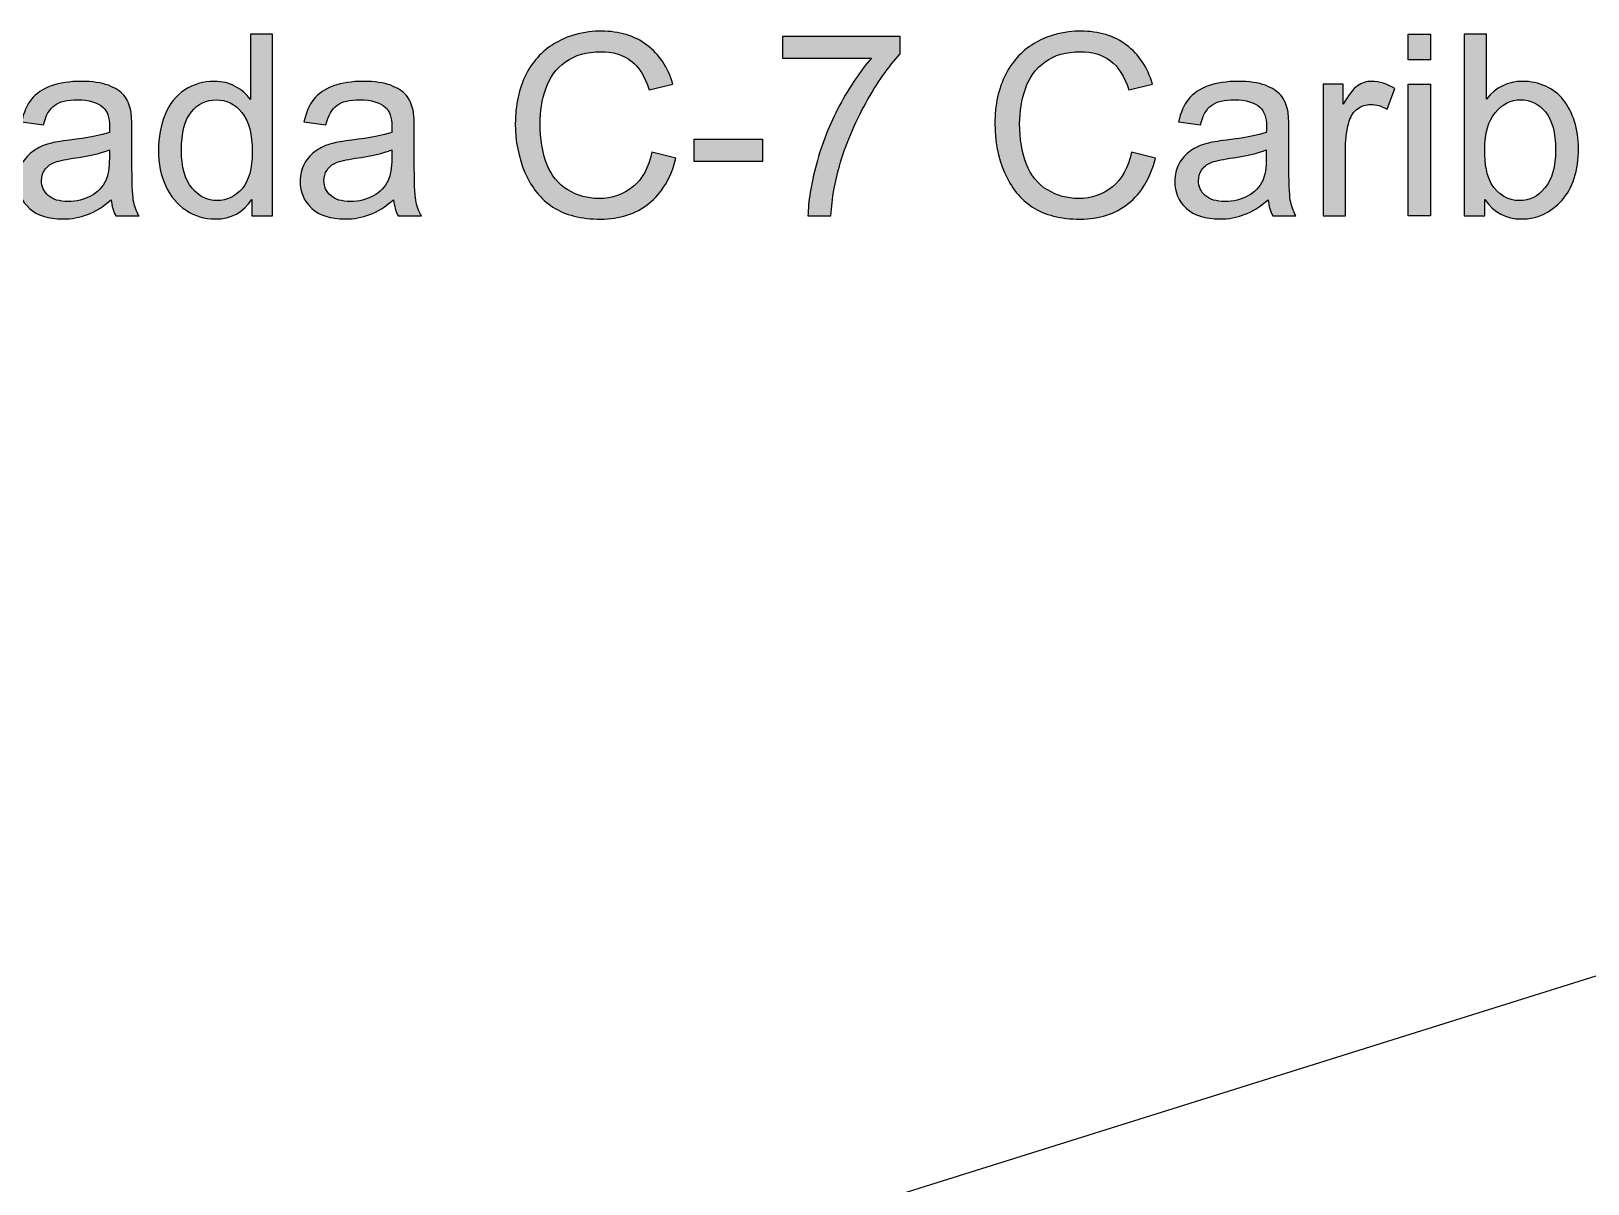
# Model space of a CAD drawing. Extents: x 65 to 355, y 40 to 244.
# Drawn here: x 113.95 to 152.89, y 215.05 to 243.88 of the extents above; entities that cross this region are included whole.
import ezdxf

# ---------------------------------------------------------------- set-up
doc = ezdxf.new("R2010")
doc.units = 0
doc.header["$MEASUREMENT"] = 0
for name, color, linetype in [('4-VIEW', 7, 'CONTINUOUS'), ('SOLIDS', 7, 'CONTINUOUS'), ('TITLE', 7, 'CONTINUOUS')]:
    doc.layers.add(name, color=color, linetype=linetype)

# ---------------------------------------------------------------- blocks, each defined once
blk = doc.blocks.new('BLOCK_28')
at = {"layer": 'TITLE'}
h = blk.add_hatch(color=7, dxfattribs=at)
h.dxf.hatch_style = 2
edge = h.paths.add_edge_path()
edge.add_spline(control_points=[(119.474, 239.259), (119.474, 239.259), (119.474, 239.674), (119.474, 239.674), (119.265, 239.348), (118.958, 239.184), (118.553, 239.184), (118.291, 239.184), (118.049, 239.257), (117.829, 239.401), (117.609, 239.546), (117.439, 239.748), (117.318, 240.008), (117.197, 240.267), (117.136, 240.565), (117.136, 240.902), (117.136, 241.231), (117.191, 241.529), (117.301, 241.797), (117.41, 242.064), (117.575, 242.269), (117.794, 242.412), (118.013, 242.555), (118.258, 242.626), (118.529, 242.626), (118.727, 242.626), (118.904, 242.584), (119.059, 242.5), (119.214, 242.417), (119.34, 242.308), (119.437, 242.173), (119.437, 242.173), (119.437, 243.804), (119.437, 243.804), (119.437, 243.804), (119.992, 243.804), (119.992, 243.804), (119.992, 243.804), (119.992, 239.259), (119.992, 239.259), (119.992, 239.259), (119.474, 239.259), (119.474, 239.259)], knot_values=[0, 0, 0, 0, 1, 1, 1, 2, 2, 2, 3, 3, 3, 4, 4, 4, 5, 5, 5, 6, 6, 6, 7, 7, 7, 8, 8, 8, 9, 9, 9, 10, 10, 10, 11, 11, 11, 12, 12, 12, 13, 13, 13, 14, 14, 14, 14], degree=3, periodic=1)
edge = h.paths.add_edge_path()
edge.add_spline(control_points=[(117.71, 240.902), (117.71, 240.48), (117.799, 240.165), (117.977, 239.956), (118.154, 239.748), (118.364, 239.643), (118.606, 239.643), (118.85, 239.643), (119.057, 239.743), (119.228, 239.942), (119.398, 240.142), (119.483, 240.446), (119.483, 240.856), (119.483, 241.306), (119.397, 241.637), (119.223, 241.848), (119.049, 242.059), (118.835, 242.164), (118.581, 242.164), (118.333, 242.164), (118.126, 242.063), (117.96, 241.86), (117.793, 241.658), (117.71, 241.338), (117.71, 240.902)], knot_values=[0, 0, 0, 0, 1, 1, 1, 2, 2, 2, 3, 3, 3, 4, 4, 4, 5, 5, 5, 6, 6, 6, 7, 7, 7, 8, 8, 8, 8], degree=3, periodic=1)
h = blk.add_hatch(color=7, dxfattribs=at)
h.dxf.hatch_style = 2
edge = h.paths.add_edge_path()
edge.add_spline(control_points=[(129.48, 240.852), (129.48, 240.852), (130.081, 240.701), (130.081, 240.701), (129.955, 240.207), (129.728, 239.83), (129.401, 239.57), (129.073, 239.311), (128.673, 239.181), (128.199, 239.181), (127.709, 239.181), (127.311, 239.281), (127.004, 239.48), (126.697, 239.68), (126.463, 239.969), (126.303, 240.347), (126.143, 240.725), (126.063, 241.132), (126.063, 241.566), (126.063, 242.039), (126.153, 242.452), (126.334, 242.804), (126.515, 243.157), (126.772, 243.424), (127.106, 243.607), (127.44, 243.79), (127.808, 243.882), (128.209, 243.882), (128.663, 243.882), (129.046, 243.766), (129.356, 243.534), (129.666, 243.303), (129.882, 242.977), (130.004, 242.558), (130.004, 242.558), (129.412, 242.418), (129.412, 242.418), (129.306, 242.749), (129.153, 242.99), (128.953, 243.141), (128.752, 243.292), (128.5, 243.367), (128.196, 243.367), (127.847, 243.367), (127.555, 243.283), (127.32, 243.116), (127.086, 242.948), (126.921, 242.724), (126.826, 242.442), (126.731, 242.159), (126.683, 241.868), (126.683, 241.569), (126.683, 241.182), (126.739, 240.845), (126.852, 240.556), (126.965, 240.268), (127.14, 240.053), (127.378, 239.91), (127.615, 239.767), (127.873, 239.696), (128.15, 239.696), (128.487, 239.696), (128.772, 239.793), (129.005, 239.987), (129.239, 240.182), (129.397, 240.47), (129.48, 240.852)], knot_values=[0, 0, 0, 0, 1, 1, 1, 2, 2, 2, 3, 3, 3, 4, 4, 4, 5, 5, 5, 6, 6, 6, 7, 7, 7, 8, 8, 8, 9, 9, 9, 10, 10, 10, 11, 11, 11, 12, 12, 12, 13, 13, 13, 14, 14, 14, 15, 15, 15, 16, 16, 16, 17, 17, 17, 18, 18, 18, 19, 19, 19, 20, 20, 20, 21, 21, 21, 22, 22, 22, 22], degree=3, periodic=1)
h = blk.add_hatch(color=7, dxfattribs=at)
h.dxf.hatch_style = 2
edge = h.paths.add_edge_path()
edge.add_spline(control_points=[(141.476, 240.852), (141.476, 240.852), (142.077, 240.701), (142.077, 240.701), (141.951, 240.207), (141.725, 239.83), (141.397, 239.57), (141.069, 239.311), (140.669, 239.181), (140.195, 239.181), (139.706, 239.181), (139.307, 239.281), (139, 239.48), (138.693, 239.68), (138.46, 239.969), (138.299, 240.347), (138.139, 240.725), (138.059, 241.132), (138.059, 241.566), (138.059, 242.039), (138.15, 242.452), (138.33, 242.804), (138.511, 243.157), (138.769, 243.424), (139.102, 243.607), (139.436, 243.79), (139.804, 243.882), (140.205, 243.882), (140.659, 243.882), (141.042, 243.766), (141.352, 243.534), (141.662, 243.303), (141.878, 242.977), (142, 242.558), (142, 242.558), (141.408, 242.418), (141.408, 242.418), (141.302, 242.749), (141.149, 242.99), (140.949, 243.141), (140.748, 243.292), (140.496, 243.367), (140.192, 243.367), (139.843, 243.367), (139.551, 243.283), (139.316, 243.116), (139.082, 242.948), (138.917, 242.724), (138.822, 242.442), (138.727, 242.159), (138.679, 241.868), (138.679, 241.569), (138.679, 241.182), (138.736, 240.845), (138.848, 240.556), (138.961, 240.268), (139.136, 240.053), (139.374, 239.91), (139.611, 239.767), (139.869, 239.696), (140.146, 239.696), (140.483, 239.696), (140.768, 239.793), (141.002, 239.987), (141.235, 240.182), (141.393, 240.47), (141.476, 240.852)], knot_values=[0, 0, 0, 0, 1, 1, 1, 2, 2, 2, 3, 3, 3, 4, 4, 4, 5, 5, 5, 6, 6, 6, 7, 7, 7, 8, 8, 8, 9, 9, 9, 10, 10, 10, 11, 11, 11, 12, 12, 12, 13, 13, 13, 14, 14, 14, 15, 15, 15, 16, 16, 16, 17, 17, 17, 18, 18, 18, 19, 19, 19, 20, 20, 20, 21, 21, 21, 22, 22, 22, 22], degree=3, periodic=1)
h = blk.add_hatch(color=7, dxfattribs=at)
h.dxf.hatch_style = 2
h.paths.add_polyline_path([(148.396, 243.162), (148.396, 243.804), (148.955, 243.804), (148.955, 243.162)])
h.paths.add_polyline_path([(148.396, 239.259), (148.396, 242.552), (148.955, 242.552), (148.955, 239.259)])
h = blk.add_hatch(color=7, dxfattribs=at)
h.dxf.hatch_style = 2
edge = h.paths.add_edge_path()
edge.add_spline(control_points=[(150.319, 239.259), (150.319, 239.259), (149.801, 239.259), (149.801, 239.259), (149.801, 239.259), (149.801, 243.804), (149.801, 243.804), (149.801, 243.804), (150.359, 243.804), (150.359, 243.804), (150.359, 243.804), (150.359, 242.183), (150.359, 242.183), (150.595, 242.478), (150.896, 242.626), (151.261, 242.626), (151.464, 242.626), (151.656, 242.585), (151.837, 242.504), (152.017, 242.422), (152.166, 242.307), (152.283, 242.159), (152.4, 242.012), (152.491, 241.833), (152.557, 241.625), (152.624, 241.416), (152.657, 241.193), (152.657, 240.955), (152.657, 240.39), (152.517, 239.954), (152.238, 239.646), (151.959, 239.338), (151.624, 239.184), (151.233, 239.184), (150.845, 239.184), (150.54, 239.347), (150.319, 239.671), (150.319, 239.671), (150.319, 239.259), (150.319, 239.259)], knot_values=[0, 0, 0, 0, 1, 1, 1, 2, 2, 2, 3, 3, 3, 4, 4, 4, 5, 5, 5, 6, 6, 6, 7, 7, 7, 8, 8, 8, 9, 9, 9, 10, 10, 10, 11, 11, 11, 12, 12, 12, 13, 13, 13, 13], degree=3, periodic=1)
edge = h.paths.add_edge_path()
edge.add_spline(control_points=[(150.313, 240.93), (150.313, 240.535), (150.366, 240.25), (150.474, 240.074), (150.65, 239.787), (150.887, 239.643), (151.187, 239.643), (151.431, 239.643), (151.642, 239.749), (151.82, 239.961), (151.997, 240.173), (152.086, 240.489), (152.086, 240.908), (152.086, 241.338), (152.001, 241.656), (151.83, 241.86), (151.66, 242.065), (151.454, 242.167), (151.212, 242.167), (150.968, 242.167), (150.757, 242.061), (150.579, 241.849), (150.402, 241.637), (150.313, 241.331), (150.313, 240.93)], knot_values=[0, 0, 0, 0, 1, 1, 1, 2, 2, 2, 3, 3, 3, 4, 4, 4, 5, 5, 5, 6, 6, 6, 7, 7, 7, 8, 8, 8, 8], degree=3, periodic=1)
h = blk.add_hatch(color=7, dxfattribs=at)
h.dxf.hatch_style = 2
edge = h.paths.add_edge_path()
edge.add_spline(control_points=[(132.748, 243.209), (132.748, 243.209), (132.748, 243.745), (132.748, 243.745), (132.748, 243.745), (135.69, 243.745), (135.69, 243.745), (135.69, 243.745), (135.69, 243.311), (135.69, 243.311), (135.401, 243.003), (135.114, 242.594), (134.83, 242.083), (134.546, 241.573), (134.326, 241.048), (134.171, 240.508), (134.059, 240.128), (133.988, 239.711), (133.957, 239.259), (133.957, 239.259), (133.383, 239.259), (133.383, 239.259), (133.39, 239.616), (133.46, 240.048), (133.594, 240.555), (133.729, 241.061), (133.921, 241.55), (134.173, 242.02), (134.424, 242.49), (134.691, 242.886), (134.974, 243.209), (134.974, 243.209), (132.748, 243.209), (132.748, 243.209)], knot_values=[0, 0, 0, 0, 1, 1, 1, 2, 2, 2, 3, 3, 3, 4, 4, 4, 5, 5, 5, 6, 6, 6, 7, 7, 7, 8, 8, 8, 9, 9, 9, 10, 10, 10, 11, 11, 11, 11], degree=3, periodic=1)
h = blk.add_hatch(color=7, dxfattribs=at)
h.dxf.hatch_style = 2
edge = h.paths.add_edge_path()
edge.add_spline(control_points=[(115.955, 239.665), (115.748, 239.489), (115.549, 239.365), (115.358, 239.293), (115.167, 239.221), (114.962, 239.184), (114.743, 239.184), (114.381, 239.184), (114.103, 239.273), (113.909, 239.449), (113.714, 239.626), (113.617, 239.852), (113.617, 240.127), (113.617, 240.288), (113.654, 240.435), (113.727, 240.569), (113.801, 240.702), (113.897, 240.809), (114.016, 240.89), (114.134, 240.97), (114.268, 241.031), (114.417, 241.073), (114.527, 241.102), (114.692, 241.129), (114.913, 241.156), (115.364, 241.21), (115.696, 241.274), (115.909, 241.349), (115.911, 241.425), (115.912, 241.474), (115.912, 241.494), (115.912, 241.722), (115.859, 241.882), (115.753, 241.975), (115.611, 242.101), (115.399, 242.164), (115.118, 242.164), (114.855, 242.164), (114.662, 242.118), (114.537, 242.026), (114.411, 241.934), (114.319, 241.771), (114.259, 241.538), (114.259, 241.538), (113.713, 241.612), (113.713, 241.612), (113.763, 241.846), (113.845, 242.034), (113.958, 242.178), (114.072, 242.322), (114.236, 242.432), (114.451, 242.51), (114.666, 242.587), (114.915, 242.626), (115.198, 242.626), (115.48, 242.626), (115.708, 242.593), (115.884, 242.527), (116.059, 242.461), (116.189, 242.377), (116.271, 242.277), (116.354, 242.177), (116.412, 242.05), (116.445, 241.897), (116.464, 241.802), (116.473, 241.631), (116.473, 241.383), (116.473, 241.383), (116.473, 240.639), (116.473, 240.639), (116.473, 240.12), (116.485, 239.792), (116.508, 239.654), (116.532, 239.517), (116.579, 239.385), (116.65, 239.259), (116.65, 239.259), (116.067, 239.259), (116.067, 239.259), (116.009, 239.375), (115.972, 239.51), (115.955, 239.665)], knot_values=[0, 0, 0, 0, 1, 1, 1, 2, 2, 2, 3, 3, 3, 4, 4, 4, 5, 5, 5, 6, 6, 6, 7, 7, 7, 8, 8, 8, 9, 9, 9, 10, 10, 10, 11, 11, 11, 12, 12, 12, 13, 13, 13, 14, 14, 14, 15, 15, 15, 16, 16, 16, 17, 17, 17, 18, 18, 18, 19, 19, 19, 20, 20, 20, 21, 21, 21, 22, 22, 22, 23, 23, 23, 24, 24, 24, 25, 25, 25, 26, 26, 26, 27, 27, 27, 27], degree=3, periodic=1)
edge = h.paths.add_edge_path()
edge.add_spline(control_points=[(115.909, 240.911), (115.706, 240.829), (115.402, 240.758), (114.997, 240.701), (114.767, 240.667), (114.605, 240.63), (114.51, 240.589), (114.415, 240.548), (114.342, 240.487), (114.29, 240.408), (114.238, 240.328), (114.212, 240.24), (114.212, 240.142), (114.212, 239.994), (114.269, 239.87), (114.381, 239.77), (114.494, 239.671), (114.659, 239.622), (114.876, 239.622), (115.091, 239.622), (115.282, 239.669), (115.45, 239.763), (115.617, 239.857), (115.74, 239.985), (115.819, 240.149), (115.879, 240.275), (115.909, 240.461), (115.909, 240.707), (115.909, 240.707), (115.909, 240.911), (115.909, 240.911)], knot_values=[0, 0, 0, 0, 1, 1, 1, 2, 2, 2, 3, 3, 3, 4, 4, 4, 5, 5, 5, 6, 6, 6, 7, 7, 7, 8, 8, 8, 9, 9, 9, 10, 10, 10, 10], degree=3, periodic=1)
h = blk.add_hatch(color=7, dxfattribs=at)
h.dxf.hatch_style = 2
edge = h.paths.add_edge_path()
edge.add_spline(control_points=[(123.018, 239.665), (122.811, 239.489), (122.612, 239.365), (122.421, 239.293), (122.23, 239.221), (122.025, 239.184), (121.806, 239.184), (121.444, 239.184), (121.166, 239.273), (120.972, 239.449), (120.777, 239.626), (120.68, 239.852), (120.68, 240.127), (120.68, 240.288), (120.717, 240.435), (120.79, 240.569), (120.864, 240.702), (120.96, 240.809), (121.079, 240.89), (121.198, 240.97), (121.331, 241.031), (121.48, 241.073), (121.59, 241.102), (121.755, 241.129), (121.976, 241.156), (122.427, 241.21), (122.759, 241.274), (122.972, 241.349), (122.974, 241.425), (122.975, 241.474), (122.975, 241.494), (122.975, 241.722), (122.922, 241.882), (122.817, 241.975), (122.674, 242.101), (122.462, 242.164), (122.181, 242.164), (121.918, 242.164), (121.725, 242.118), (121.6, 242.026), (121.475, 241.934), (121.382, 241.771), (121.322, 241.538), (121.322, 241.538), (120.776, 241.612), (120.776, 241.612), (120.826, 241.846), (120.908, 242.034), (121.021, 242.178), (121.135, 242.322), (121.299, 242.432), (121.514, 242.51), (121.729, 242.587), (121.978, 242.626), (122.262, 242.626), (122.543, 242.626), (122.771, 242.593), (122.947, 242.527), (123.123, 242.461), (123.252, 242.377), (123.334, 242.277), (123.417, 242.177), (123.475, 242.05), (123.508, 241.897), (123.527, 241.802), (123.536, 241.631), (123.536, 241.383), (123.536, 241.383), (123.536, 240.639), (123.536, 240.639), (123.536, 240.12), (123.548, 239.792), (123.572, 239.654), (123.595, 239.517), (123.642, 239.385), (123.713, 239.259), (123.713, 239.259), (123.13, 239.259), (123.13, 239.259), (123.072, 239.375), (123.035, 239.51), (123.018, 239.665)], knot_values=[0, 0, 0, 0, 1, 1, 1, 2, 2, 2, 3, 3, 3, 4, 4, 4, 5, 5, 5, 6, 6, 6, 7, 7, 7, 8, 8, 8, 9, 9, 9, 10, 10, 10, 11, 11, 11, 12, 12, 12, 13, 13, 13, 14, 14, 14, 15, 15, 15, 16, 16, 16, 17, 17, 17, 18, 18, 18, 19, 19, 19, 20, 20, 20, 21, 21, 21, 22, 22, 22, 23, 23, 23, 24, 24, 24, 25, 25, 25, 26, 26, 26, 27, 27, 27, 27], degree=3, periodic=1)
edge = h.paths.add_edge_path()
edge.add_spline(control_points=[(122.972, 240.911), (122.769, 240.829), (122.465, 240.758), (122.06, 240.701), (121.831, 240.667), (121.668, 240.63), (121.573, 240.589), (121.478, 240.548), (121.405, 240.487), (121.353, 240.408), (121.301, 240.328), (121.276, 240.24), (121.276, 240.142), (121.276, 239.994), (121.332, 239.87), (121.445, 239.77), (121.557, 239.671), (121.722, 239.622), (121.939, 239.622), (122.154, 239.622), (122.345, 239.669), (122.513, 239.763), (122.68, 239.857), (122.803, 239.985), (122.882, 240.149), (122.942, 240.275), (122.972, 240.461), (122.972, 240.707), (122.972, 240.707), (122.972, 240.911), (122.972, 240.911)], knot_values=[0, 0, 0, 0, 1, 1, 1, 2, 2, 2, 3, 3, 3, 4, 4, 4, 5, 5, 5, 6, 6, 6, 7, 7, 7, 8, 8, 8, 9, 9, 9, 10, 10, 10, 10], degree=3, periodic=1)
h = blk.add_hatch(color=7, dxfattribs=at)
h.dxf.hatch_style = 2
edge = h.paths.add_edge_path()
edge.add_spline(control_points=[(144.896, 239.665), (144.689, 239.489), (144.49, 239.365), (144.299, 239.293), (144.108, 239.221), (143.903, 239.184), (143.684, 239.184), (143.322, 239.184), (143.044, 239.273), (142.85, 239.449), (142.655, 239.626), (142.558, 239.852), (142.558, 240.127), (142.558, 240.288), (142.595, 240.435), (142.668, 240.569), (142.742, 240.702), (142.838, 240.809), (142.956, 240.89), (143.075, 240.97), (143.209, 241.031), (143.358, 241.073), (143.468, 241.102), (143.633, 241.129), (143.854, 241.156), (144.305, 241.21), (144.636, 241.274), (144.849, 241.349), (144.851, 241.425), (144.852, 241.474), (144.852, 241.494), (144.852, 241.722), (144.8, 241.882), (144.694, 241.975), (144.552, 242.101), (144.34, 242.164), (144.059, 242.164), (143.796, 242.164), (143.602, 242.118), (143.477, 242.026), (143.352, 241.934), (143.26, 241.771), (143.2, 241.538), (143.2, 241.538), (142.654, 241.612), (142.654, 241.612), (142.704, 241.846), (142.785, 242.034), (142.899, 242.178), (143.013, 242.322), (143.177, 242.432), (143.392, 242.51), (143.607, 242.587), (143.856, 242.626), (144.139, 242.626), (144.42, 242.626), (144.649, 242.593), (144.825, 242.527), (145, 242.461), (145.129, 242.377), (145.212, 242.277), (145.295, 242.177), (145.353, 242.05), (145.386, 241.897), (145.404, 241.802), (145.414, 241.631), (145.414, 241.383), (145.414, 241.383), (145.414, 240.639), (145.414, 240.639), (145.414, 240.12), (145.426, 239.792), (145.449, 239.654), (145.473, 239.517), (145.52, 239.385), (145.59, 239.259), (145.59, 239.259), (145.008, 239.259), (145.008, 239.259), (144.95, 239.375), (144.912, 239.51), (144.896, 239.665)], knot_values=[0, 0, 0, 0, 1, 1, 1, 2, 2, 2, 3, 3, 3, 4, 4, 4, 5, 5, 5, 6, 6, 6, 7, 7, 7, 8, 8, 8, 9, 9, 9, 10, 10, 10, 11, 11, 11, 12, 12, 12, 13, 13, 13, 14, 14, 14, 15, 15, 15, 16, 16, 16, 17, 17, 17, 18, 18, 18, 19, 19, 19, 20, 20, 20, 21, 21, 21, 22, 22, 22, 23, 23, 23, 24, 24, 24, 25, 25, 25, 26, 26, 26, 27, 27, 27, 27], degree=3, periodic=1)
edge = h.paths.add_edge_path()
edge.add_spline(control_points=[(144.849, 240.911), (144.647, 240.829), (144.343, 240.758), (143.938, 240.701), (143.708, 240.667), (143.546, 240.63), (143.451, 240.589), (143.356, 240.548), (143.283, 240.487), (143.231, 240.408), (143.179, 240.328), (143.153, 240.24), (143.153, 240.142), (143.153, 239.994), (143.21, 239.87), (143.322, 239.77), (143.435, 239.671), (143.6, 239.622), (143.817, 239.622), (144.032, 239.622), (144.223, 239.669), (144.39, 239.763), (144.558, 239.857), (144.681, 239.985), (144.759, 240.149), (144.819, 240.275), (144.849, 240.461), (144.849, 240.707), (144.849, 240.707), (144.849, 240.911), (144.849, 240.911)], knot_values=[0, 0, 0, 0, 1, 1, 1, 2, 2, 2, 3, 3, 3, 4, 4, 4, 5, 5, 5, 6, 6, 6, 7, 7, 7, 8, 8, 8, 9, 9, 9, 10, 10, 10, 10], degree=3, periodic=1)
h = blk.add_hatch(color=7, dxfattribs=at)
h.dxf.hatch_style = 2
edge = h.paths.add_edge_path()
edge.add_spline(control_points=[(146.273, 239.259), (146.273, 239.259), (146.273, 242.552), (146.273, 242.552), (146.273, 242.552), (146.775, 242.552), (146.775, 242.552), (146.775, 242.552), (146.775, 242.052), (146.775, 242.052), (146.903, 242.286), (147.021, 242.44), (147.13, 242.514), (147.238, 242.589), (147.358, 242.626), (147.488, 242.626), (147.676, 242.626), (147.867, 242.566), (148.062, 242.446), (148.062, 242.446), (147.869, 241.928), (147.869, 241.928), (147.733, 242.009), (147.597, 242.049), (147.46, 242.049), (147.338, 242.049), (147.229, 242.013), (147.131, 241.939), (147.034, 241.866), (146.965, 241.764), (146.924, 241.634), (146.862, 241.435), (146.831, 241.218), (146.831, 240.983), (146.831, 240.983), (146.831, 239.259), (146.831, 239.259), (146.831, 239.259), (146.273, 239.259), (146.273, 239.259)], knot_values=[0, 0, 0, 0, 1, 1, 1, 2, 2, 2, 3, 3, 3, 4, 4, 4, 5, 5, 5, 6, 6, 6, 7, 7, 7, 8, 8, 8, 9, 9, 9, 10, 10, 10, 11, 11, 11, 12, 12, 12, 13, 13, 13, 13], degree=3, periodic=1)
h = blk.add_hatch(color=7, dxfattribs=at)
h.dxf.hatch_style = 2
h.paths.add_polyline_path([(130.534, 240.623), (130.534, 241.184), (132.249, 241.184), (132.249, 240.623)])
for points in [[(148.396, 243.162), (148.396, 243.804), (148.955, 243.804), (148.955, 243.162), (148.396, 243.162)], [(148.396, 239.259), (148.396, 242.552), (148.955, 242.552), (148.955, 239.259), (148.396, 239.259)], [(130.534, 240.623), (130.534, 241.184), (132.249, 241.184), (132.249, 240.623), (130.534, 240.623)]]:
    blk.add_lwpolyline(points, dxfattribs=at)
for points, knots in [([(119.474, 239.259), (119.474, 239.259), (119.474, 239.674), (119.474, 239.674), (119.265, 239.348), (118.958, 239.184), (118.553, 239.184), (118.291, 239.184), (118.049, 239.257), (117.829, 239.401), (117.609, 239.546), (117.439, 239.748), (117.318, 240.008), (117.197, 240.267), (117.136, 240.565), (117.136, 240.902), (117.136, 241.231), (117.191, 241.529), (117.301, 241.797), (117.41, 242.064), (117.575, 242.269), (117.794, 242.412), (118.013, 242.555), (118.258, 242.626), (118.529, 242.626), (118.727, 242.626), (118.904, 242.584), (119.059, 242.5), (119.214, 242.417), (119.34, 242.308), (119.437, 242.173), (119.437, 242.173), (119.437, 243.804), (119.437, 243.804), (119.437, 243.804), (119.992, 243.804), (119.992, 243.804), (119.992, 243.804), (119.992, 239.259), (119.992, 239.259), (119.992, 239.259), (119.474, 239.259), (119.474, 239.259)], [0, 0, 0, 0, 1, 1, 1, 2, 2, 2, 3, 3, 3, 4, 4, 4, 5, 5, 5, 6, 6, 6, 7, 7, 7, 8, 8, 8, 9, 9, 9, 10, 10, 10, 11, 11, 11, 12, 12, 12, 13, 13, 13, 14, 14, 14, 14]), ([(129.48, 240.852), (129.48, 240.852), (130.081, 240.701), (130.081, 240.701), (129.955, 240.207), (129.728, 239.83), (129.401, 239.57), (129.073, 239.311), (128.673, 239.181), (128.199, 239.181), (127.709, 239.181), (127.311, 239.281), (127.004, 239.48), (126.697, 239.68), (126.463, 239.969), (126.303, 240.347), (126.143, 240.725), (126.063, 241.132), (126.063, 241.566), (126.063, 242.039), (126.153, 242.452), (126.334, 242.804), (126.515, 243.157), (126.772, 243.424), (127.106, 243.607), (127.44, 243.79), (127.808, 243.882), (128.209, 243.882), (128.663, 243.882), (129.046, 243.766), (129.356, 243.534), (129.666, 243.303), (129.882, 242.977), (130.004, 242.558), (130.004, 242.558), (129.412, 242.418), (129.412, 242.418), (129.306, 242.749), (129.153, 242.99), (128.953, 243.141), (128.752, 243.292), (128.5, 243.367), (128.196, 243.367), (127.847, 243.367), (127.555, 243.283), (127.32, 243.116), (127.086, 242.948), (126.921, 242.724), (126.826, 242.442), (126.731, 242.159), (126.683, 241.868), (126.683, 241.569), (126.683, 241.182), (126.739, 240.845), (126.852, 240.556), (126.965, 240.268), (127.14, 240.053), (127.378, 239.91), (127.615, 239.767), (127.873, 239.696), (128.15, 239.696), (128.487, 239.696), (128.772, 239.793), (129.005, 239.987), (129.239, 240.182), (129.397, 240.47), (129.48, 240.852)], [0, 0, 0, 0, 1, 1, 1, 2, 2, 2, 3, 3, 3, 4, 4, 4, 5, 5, 5, 6, 6, 6, 7, 7, 7, 8, 8, 8, 9, 9, 9, 10, 10, 10, 11, 11, 11, 12, 12, 12, 13, 13, 13, 14, 14, 14, 15, 15, 15, 16, 16, 16, 17, 17, 17, 18, 18, 18, 19, 19, 19, 20, 20, 20, 21, 21, 21, 22, 22, 22, 22]), ([(141.476, 240.852), (141.476, 240.852), (142.077, 240.701), (142.077, 240.701), (141.951, 240.207), (141.725, 239.83), (141.397, 239.57), (141.069, 239.311), (140.669, 239.181), (140.195, 239.181), (139.706, 239.181), (139.307, 239.281), (139, 239.48), (138.693, 239.68), (138.46, 239.969), (138.299, 240.347), (138.139, 240.725), (138.059, 241.132), (138.059, 241.566), (138.059, 242.039), (138.15, 242.452), (138.33, 242.804), (138.511, 243.157), (138.769, 243.424), (139.102, 243.607), (139.436, 243.79), (139.804, 243.882), (140.205, 243.882), (140.659, 243.882), (141.042, 243.766), (141.352, 243.534), (141.662, 243.303), (141.878, 242.977), (142, 242.558), (142, 242.558), (141.408, 242.418), (141.408, 242.418), (141.302, 242.749), (141.149, 242.99), (140.949, 243.141), (140.748, 243.292), (140.496, 243.367), (140.192, 243.367), (139.843, 243.367), (139.551, 243.283), (139.316, 243.116), (139.082, 242.948), (138.917, 242.724), (138.822, 242.442), (138.727, 242.159), (138.679, 241.868), (138.679, 241.569), (138.679, 241.182), (138.736, 240.845), (138.848, 240.556), (138.961, 240.268), (139.136, 240.053), (139.374, 239.91), (139.611, 239.767), (139.869, 239.696), (140.146, 239.696), (140.483, 239.696), (140.768, 239.793), (141.002, 239.987), (141.235, 240.182), (141.393, 240.47), (141.476, 240.852)], [0, 0, 0, 0, 1, 1, 1, 2, 2, 2, 3, 3, 3, 4, 4, 4, 5, 5, 5, 6, 6, 6, 7, 7, 7, 8, 8, 8, 9, 9, 9, 10, 10, 10, 11, 11, 11, 12, 12, 12, 13, 13, 13, 14, 14, 14, 15, 15, 15, 16, 16, 16, 17, 17, 17, 18, 18, 18, 19, 19, 19, 20, 20, 20, 21, 21, 21, 22, 22, 22, 22]), ([(150.319, 239.259), (150.319, 239.259), (149.801, 239.259), (149.801, 239.259), (149.801, 239.259), (149.801, 243.804), (149.801, 243.804), (149.801, 243.804), (150.359, 243.804), (150.359, 243.804), (150.359, 243.804), (150.359, 242.183), (150.359, 242.183), (150.595, 242.478), (150.896, 242.626), (151.261, 242.626), (151.464, 242.626), (151.656, 242.585), (151.837, 242.504), (152.017, 242.422), (152.166, 242.307), (152.283, 242.159), (152.4, 242.012), (152.491, 241.833), (152.557, 241.625), (152.624, 241.416), (152.657, 241.193), (152.657, 240.955), (152.657, 240.39), (152.517, 239.954), (152.238, 239.646), (151.959, 239.338), (151.624, 239.184), (151.233, 239.184), (150.845, 239.184), (150.54, 239.347), (150.319, 239.671), (150.319, 239.671), (150.319, 239.259), (150.319, 239.259)], [0, 0, 0, 0, 1, 1, 1, 2, 2, 2, 3, 3, 3, 4, 4, 4, 5, 5, 5, 6, 6, 6, 7, 7, 7, 8, 8, 8, 9, 9, 9, 10, 10, 10, 11, 11, 11, 12, 12, 12, 13, 13, 13, 13]), ([(132.748, 243.209), (132.748, 243.209), (132.748, 243.745), (132.748, 243.745), (132.748, 243.745), (135.69, 243.745), (135.69, 243.745), (135.69, 243.745), (135.69, 243.311), (135.69, 243.311), (135.401, 243.003), (135.114, 242.594), (134.83, 242.083), (134.546, 241.573), (134.326, 241.048), (134.171, 240.508), (134.059, 240.128), (133.988, 239.711), (133.957, 239.259), (133.957, 239.259), (133.383, 239.259), (133.383, 239.259), (133.39, 239.616), (133.46, 240.048), (133.594, 240.555), (133.729, 241.061), (133.921, 241.55), (134.173, 242.02), (134.424, 242.49), (134.691, 242.886), (134.974, 243.209), (134.974, 243.209), (132.748, 243.209), (132.748, 243.209)], [0, 0, 0, 0, 1, 1, 1, 2, 2, 2, 3, 3, 3, 4, 4, 4, 5, 5, 5, 6, 6, 6, 7, 7, 7, 8, 8, 8, 9, 9, 9, 10, 10, 10, 11, 11, 11, 11]), ([(115.955, 239.665), (115.748, 239.489), (115.549, 239.365), (115.358, 239.293), (115.167, 239.221), (114.962, 239.184), (114.743, 239.184), (114.381, 239.184), (114.103, 239.273), (113.909, 239.449), (113.714, 239.626), (113.617, 239.852), (113.617, 240.127), (113.617, 240.288), (113.654, 240.435), (113.727, 240.569), (113.801, 240.702), (113.897, 240.809), (114.016, 240.89), (114.134, 240.97), (114.268, 241.031), (114.417, 241.073), (114.527, 241.102), (114.692, 241.129), (114.913, 241.156), (115.364, 241.21), (115.696, 241.274), (115.909, 241.349), (115.911, 241.425), (115.912, 241.474), (115.912, 241.494), (115.912, 241.722), (115.859, 241.882), (115.753, 241.975), (115.611, 242.101), (115.399, 242.164), (115.118, 242.164), (114.855, 242.164), (114.662, 242.118), (114.537, 242.026), (114.411, 241.934), (114.319, 241.771), (114.259, 241.538), (114.259, 241.538), (113.713, 241.612), (113.713, 241.612), (113.763, 241.846), (113.845, 242.034), (113.958, 242.178), (114.072, 242.322), (114.236, 242.432), (114.451, 242.51), (114.666, 242.587), (114.915, 242.626), (115.198, 242.626), (115.48, 242.626), (115.708, 242.593), (115.884, 242.527), (116.059, 242.461), (116.189, 242.377), (116.271, 242.277), (116.354, 242.177), (116.412, 242.05), (116.445, 241.897), (116.464, 241.802), (116.473, 241.631), (116.473, 241.383), (116.473, 241.383), (116.473, 240.639), (116.473, 240.639), (116.473, 240.12), (116.485, 239.792), (116.508, 239.654), (116.532, 239.517), (116.579, 239.385), (116.65, 239.259), (116.65, 239.259), (116.067, 239.259), (116.067, 239.259), (116.009, 239.375), (115.972, 239.51), (115.955, 239.665)], [0, 0, 0, 0, 1, 1, 1, 2, 2, 2, 3, 3, 3, 4, 4, 4, 5, 5, 5, 6, 6, 6, 7, 7, 7, 8, 8, 8, 9, 9, 9, 10, 10, 10, 11, 11, 11, 12, 12, 12, 13, 13, 13, 14, 14, 14, 15, 15, 15, 16, 16, 16, 17, 17, 17, 18, 18, 18, 19, 19, 19, 20, 20, 20, 21, 21, 21, 22, 22, 22, 23, 23, 23, 24, 24, 24, 25, 25, 25, 26, 26, 26, 27, 27, 27, 27]), ([(123.018, 239.665), (122.811, 239.489), (122.612, 239.365), (122.421, 239.293), (122.23, 239.221), (122.025, 239.184), (121.806, 239.184), (121.444, 239.184), (121.166, 239.273), (120.972, 239.449), (120.777, 239.626), (120.68, 239.852), (120.68, 240.127), (120.68, 240.288), (120.717, 240.435), (120.79, 240.569), (120.864, 240.702), (120.96, 240.809), (121.079, 240.89), (121.198, 240.97), (121.331, 241.031), (121.48, 241.073), (121.59, 241.102), (121.755, 241.129), (121.976, 241.156), (122.427, 241.21), (122.759, 241.274), (122.972, 241.349), (122.974, 241.425), (122.975, 241.474), (122.975, 241.494), (122.975, 241.722), (122.922, 241.882), (122.817, 241.975), (122.674, 242.101), (122.462, 242.164), (122.181, 242.164), (121.918, 242.164), (121.725, 242.118), (121.6, 242.026), (121.475, 241.934), (121.382, 241.771), (121.322, 241.538), (121.322, 241.538), (120.776, 241.612), (120.776, 241.612), (120.826, 241.846), (120.908, 242.034), (121.021, 242.178), (121.135, 242.322), (121.299, 242.432), (121.514, 242.51), (121.729, 242.587), (121.978, 242.626), (122.262, 242.626), (122.543, 242.626), (122.771, 242.593), (122.947, 242.527), (123.123, 242.461), (123.252, 242.377), (123.334, 242.277), (123.417, 242.177), (123.475, 242.05), (123.508, 241.897), (123.527, 241.802), (123.536, 241.631), (123.536, 241.383), (123.536, 241.383), (123.536, 240.639), (123.536, 240.639), (123.536, 240.12), (123.548, 239.792), (123.572, 239.654), (123.595, 239.517), (123.642, 239.385), (123.713, 239.259), (123.713, 239.259), (123.13, 239.259), (123.13, 239.259), (123.072, 239.375), (123.035, 239.51), (123.018, 239.665)], [0, 0, 0, 0, 1, 1, 1, 2, 2, 2, 3, 3, 3, 4, 4, 4, 5, 5, 5, 6, 6, 6, 7, 7, 7, 8, 8, 8, 9, 9, 9, 10, 10, 10, 11, 11, 11, 12, 12, 12, 13, 13, 13, 14, 14, 14, 15, 15, 15, 16, 16, 16, 17, 17, 17, 18, 18, 18, 19, 19, 19, 20, 20, 20, 21, 21, 21, 22, 22, 22, 23, 23, 23, 24, 24, 24, 25, 25, 25, 26, 26, 26, 27, 27, 27, 27]), ([(144.896, 239.665), (144.689, 239.489), (144.49, 239.365), (144.299, 239.293), (144.108, 239.221), (143.903, 239.184), (143.684, 239.184), (143.322, 239.184), (143.044, 239.273), (142.85, 239.449), (142.655, 239.626), (142.558, 239.852), (142.558, 240.127), (142.558, 240.288), (142.595, 240.435), (142.668, 240.569), (142.742, 240.702), (142.838, 240.809), (142.956, 240.89), (143.075, 240.97), (143.209, 241.031), (143.358, 241.073), (143.468, 241.102), (143.633, 241.129), (143.854, 241.156), (144.305, 241.21), (144.636, 241.274), (144.849, 241.349), (144.851, 241.425), (144.852, 241.474), (144.852, 241.494), (144.852, 241.722), (144.8, 241.882), (144.694, 241.975), (144.552, 242.101), (144.34, 242.164), (144.059, 242.164), (143.796, 242.164), (143.602, 242.118), (143.477, 242.026), (143.352, 241.934), (143.26, 241.771), (143.2, 241.538), (143.2, 241.538), (142.654, 241.612), (142.654, 241.612), (142.704, 241.846), (142.785, 242.034), (142.899, 242.178), (143.013, 242.322), (143.177, 242.432), (143.392, 242.51), (143.607, 242.587), (143.856, 242.626), (144.139, 242.626), (144.42, 242.626), (144.649, 242.593), (144.825, 242.527), (145, 242.461), (145.129, 242.377), (145.212, 242.277), (145.295, 242.177), (145.353, 242.05), (145.386, 241.897), (145.404, 241.802), (145.414, 241.631), (145.414, 241.383), (145.414, 241.383), (145.414, 240.639), (145.414, 240.639), (145.414, 240.12), (145.426, 239.792), (145.449, 239.654), (145.473, 239.517), (145.52, 239.385), (145.59, 239.259), (145.59, 239.259), (145.008, 239.259), (145.008, 239.259), (144.95, 239.375), (144.912, 239.51), (144.896, 239.665)], [0, 0, 0, 0, 1, 1, 1, 2, 2, 2, 3, 3, 3, 4, 4, 4, 5, 5, 5, 6, 6, 6, 7, 7, 7, 8, 8, 8, 9, 9, 9, 10, 10, 10, 11, 11, 11, 12, 12, 12, 13, 13, 13, 14, 14, 14, 15, 15, 15, 16, 16, 16, 17, 17, 17, 18, 18, 18, 19, 19, 19, 20, 20, 20, 21, 21, 21, 22, 22, 22, 23, 23, 23, 24, 24, 24, 25, 25, 25, 26, 26, 26, 27, 27, 27, 27]), ([(146.273, 239.259), (146.273, 239.259), (146.273, 242.552), (146.273, 242.552), (146.273, 242.552), (146.775, 242.552), (146.775, 242.552), (146.775, 242.552), (146.775, 242.052), (146.775, 242.052), (146.903, 242.286), (147.021, 242.44), (147.13, 242.514), (147.238, 242.589), (147.358, 242.626), (147.488, 242.626), (147.676, 242.626), (147.867, 242.566), (148.062, 242.446), (148.062, 242.446), (147.869, 241.928), (147.869, 241.928), (147.733, 242.009), (147.597, 242.049), (147.46, 242.049), (147.338, 242.049), (147.229, 242.013), (147.131, 241.939), (147.034, 241.866), (146.965, 241.764), (146.924, 241.634), (146.862, 241.435), (146.831, 241.218), (146.831, 240.983), (146.831, 240.983), (146.831, 239.259), (146.831, 239.259), (146.831, 239.259), (146.273, 239.259), (146.273, 239.259)], [0, 0, 0, 0, 1, 1, 1, 2, 2, 2, 3, 3, 3, 4, 4, 4, 5, 5, 5, 6, 6, 6, 7, 7, 7, 8, 8, 8, 9, 9, 9, 10, 10, 10, 11, 11, 11, 12, 12, 12, 13, 13, 13, 13]), ([(117.71, 240.902), (117.71, 240.48), (117.799, 240.165), (117.977, 239.956), (118.154, 239.748), (118.364, 239.643), (118.606, 239.643), (118.85, 239.643), (119.057, 239.743), (119.228, 239.942), (119.398, 240.142), (119.483, 240.446), (119.483, 240.856), (119.483, 241.306), (119.397, 241.637), (119.223, 241.848), (119.049, 242.059), (118.835, 242.164), (118.581, 242.164), (118.333, 242.164), (118.126, 242.063), (117.96, 241.86), (117.793, 241.658), (117.71, 241.338), (117.71, 240.902)], [0, 0, 0, 0, 1, 1, 1, 2, 2, 2, 3, 3, 3, 4, 4, 4, 5, 5, 5, 6, 6, 6, 7, 7, 7, 8, 8, 8, 8]), ([(150.313, 240.93), (150.313, 240.535), (150.366, 240.25), (150.474, 240.074), (150.65, 239.787), (150.887, 239.643), (151.187, 239.643), (151.431, 239.643), (151.642, 239.749), (151.82, 239.961), (151.997, 240.173), (152.086, 240.489), (152.086, 240.908), (152.086, 241.338), (152.001, 241.656), (151.83, 241.86), (151.66, 242.065), (151.454, 242.167), (151.212, 242.167), (150.968, 242.167), (150.757, 242.061), (150.579, 241.849), (150.402, 241.637), (150.313, 241.331), (150.313, 240.93)], [0, 0, 0, 0, 1, 1, 1, 2, 2, 2, 3, 3, 3, 4, 4, 4, 5, 5, 5, 6, 6, 6, 7, 7, 7, 8, 8, 8, 8]), ([(115.909, 240.911), (115.706, 240.829), (115.402, 240.758), (114.997, 240.701), (114.767, 240.667), (114.605, 240.63), (114.51, 240.589), (114.415, 240.548), (114.342, 240.487), (114.29, 240.408), (114.238, 240.328), (114.212, 240.24), (114.212, 240.142), (114.212, 239.994), (114.269, 239.87), (114.381, 239.77), (114.494, 239.671), (114.659, 239.622), (114.876, 239.622), (115.091, 239.622), (115.282, 239.669), (115.45, 239.763), (115.617, 239.857), (115.74, 239.985), (115.819, 240.149), (115.879, 240.275), (115.909, 240.461), (115.909, 240.707), (115.909, 240.707), (115.909, 240.911), (115.909, 240.911)], [0, 0, 0, 0, 1, 1, 1, 2, 2, 2, 3, 3, 3, 4, 4, 4, 5, 5, 5, 6, 6, 6, 7, 7, 7, 8, 8, 8, 9, 9, 9, 10, 10, 10, 10]), ([(122.972, 240.911), (122.769, 240.829), (122.465, 240.758), (122.06, 240.701), (121.831, 240.667), (121.668, 240.63), (121.573, 240.589), (121.478, 240.548), (121.405, 240.487), (121.353, 240.408), (121.301, 240.328), (121.276, 240.24), (121.276, 240.142), (121.276, 239.994), (121.332, 239.87), (121.445, 239.77), (121.557, 239.671), (121.722, 239.622), (121.939, 239.622), (122.154, 239.622), (122.345, 239.669), (122.513, 239.763), (122.68, 239.857), (122.803, 239.985), (122.882, 240.149), (122.942, 240.275), (122.972, 240.461), (122.972, 240.707), (122.972, 240.707), (122.972, 240.911), (122.972, 240.911)], [0, 0, 0, 0, 1, 1, 1, 2, 2, 2, 3, 3, 3, 4, 4, 4, 5, 5, 5, 6, 6, 6, 7, 7, 7, 8, 8, 8, 9, 9, 9, 10, 10, 10, 10]), ([(144.849, 240.911), (144.647, 240.829), (144.343, 240.758), (143.938, 240.701), (143.708, 240.667), (143.546, 240.63), (143.451, 240.589), (143.356, 240.548), (143.283, 240.487), (143.231, 240.408), (143.179, 240.328), (143.153, 240.24), (143.153, 240.142), (143.153, 239.994), (143.21, 239.87), (143.322, 239.77), (143.435, 239.671), (143.6, 239.622), (143.817, 239.622), (144.032, 239.622), (144.223, 239.669), (144.39, 239.763), (144.558, 239.857), (144.681, 239.985), (144.759, 240.149), (144.819, 240.275), (144.849, 240.461), (144.849, 240.707), (144.849, 240.707), (144.849, 240.911), (144.849, 240.911)], [0, 0, 0, 0, 1, 1, 1, 2, 2, 2, 3, 3, 3, 4, 4, 4, 5, 5, 5, 6, 6, 6, 7, 7, 7, 8, 8, 8, 9, 9, 9, 10, 10, 10, 10])]:
    blk.add_open_spline(points, degree=3, knots=knots, dxfattribs=at)

msp = doc.modelspace()

# ---------------------------------------------------------------- linework, layer by layer
at = {"layer": '4-VIEW', "color": 7}
msp.add_lwpolyline([(116.148, 208.669), (176.094, 227.471)], dxfattribs=at)
msp.add_open_spline([(170.504, 211.107), (171.833, 211.153), (172.833, 212.006), (173.11, 213.157), (173.11, 213.157), (177.139, 229.932), (177.139, 229.932), (177.814, 232.74), (184.452, 230.857), (187.275, 230.299), (187.453, 230.264), (187.582, 230.125), (187.606, 229.946), (187.606, 229.946), (190.273, 209.522), (190.273, 209.522), (190.292, 209.381), (190.199, 209.25), (190.06, 209.222), (190.06, 209.222), (168.475, 204.763), (168.475, 204.763), (168.475, 204.763), (151.477, 197.588), (151.477, 197.588), (150.32, 197.1), (149.246, 196.884), (147.991, 196.889), (147.991, 196.889), (136.127, 196.937), (136.127, 196.937)], degree=3, knots=[0, 0, 0, 0, 1, 1, 1, 2, 2, 2, 3, 3, 3, 4, 4, 4, 5, 5, 5, 6, 6, 6, 7, 7, 7, 8, 8, 8, 9, 9, 9, 10, 10, 10, 10], dxfattribs=at)
at = {"layer": 'SOLIDS'}
msp.add_open_spline([(170.627, 211.114), (171.786, 211.198), (172.677, 211.904), (173.026, 212.877), (173.059, 212.968), (173.087, 213.061), (173.11, 213.157), (173.11, 213.157), (174.624, 219.461), (174.624, 219.461), (174.624, 219.461), (176.545, 227.458), (176.545, 227.458), (176.545, 227.458), (176.223, 227.367), (176.223, 227.367), (176.174, 227.353), (176.132, 227.383), (176.112, 227.43), (176.112, 227.43), (176.08, 227.506), (176.08, 227.506), (176.06, 227.552), (176.086, 227.605), (176.133, 227.625), (176.133, 227.625), (176.637, 227.84), (176.637, 227.84), (176.637, 227.84), (177.048, 229.551), (177.048, 229.551), (177.048, 229.551), (177.139, 229.932), (177.139, 229.932), (177.354, 230.824), (178.171, 231.243), (179.277, 231.381), (179.77, 231.442), (180.32, 231.448), (180.899, 231.415), (183.11, 231.289), (185.749, 230.6), (187.275, 230.299), (187.453, 230.264), (187.582, 230.125), (187.606, 229.946), (187.606, 229.946), (187.656, 229.551), (187.656, 229.551), (187.656, 229.551), (190.273, 209.522), (190.273, 209.522), (190.292, 209.381), (190.199, 209.25), (190.06, 209.222), (190.06, 209.222), (189.646, 209.136), (189.646, 209.136), (189.646, 209.136), (183.073, 207.779), (183.073, 207.779), (183.073, 207.779), (176.284, 206.376), (176.284, 206.376), (176.284, 206.376), (168.511, 204.77), (168.511, 204.77), (168.511, 204.77), (168.475, 204.763), (168.475, 204.763), (168.475, 204.763), (155.394, 199.241), (155.394, 199.241), (155.394, 199.241), (152.327, 197.948), (152.327, 197.948), (152.327, 197.948), (151.477, 197.588), (151.477, 197.588), (150.794, 197.3), (150.14, 197.106), (149.461, 196.998), (148.99, 196.922), (148.505, 196.887), (147.991, 196.889), (147.991, 196.889), (143.308, 196.908), (143.308, 196.908), (143.308, 196.908), (143.308, 196.707), (143.308, 196.707), (143.308, 196.619), (143.237, 196.547), (143.149, 196.547), (143.149, 196.547), (142.941, 196.547), (142.941, 196.547), (142.853, 196.547), (142.781, 196.619), (142.781, 196.707), (142.781, 196.707), (142.781, 196.91), (142.781, 196.91), (142.781, 196.91), (136.127, 196.936), (136.127, 196.936), (136.536, 196.574), (136.794, 196.044), (136.794, 195.454), (136.794, 194.36), (135.907, 193.473), (134.813, 193.473), (133.72, 193.473), (132.833, 194.36), (132.833, 195.454), (132.833, 196.049), (133.096, 196.584), (133.512, 196.947), (133.512, 196.947), (128.236, 196.968), (128.236, 196.968), (128.236, 196.968), (128.236, 196.735), (128.236, 196.735), (128.236, 196.673), (128.186, 196.623), (128.125, 196.623), (128.125, 196.623), (127.465, 196.623), (127.465, 196.623), (127.404, 196.623), (127.354, 196.673), (127.354, 196.735), (127.354, 196.735), (127.354, 196.971), (127.354, 196.971), (127.354, 196.971), (126.769, 196.974), (126.769, 196.974), (126.769, 196.974), (126.769, 196.477), (126.769, 196.477), (126.769, 196.415), (126.719, 196.365), (126.658, 196.365), (126.658, 196.365), (126.475, 196.365), (126.475, 196.365), (126.414, 196.365), (126.364, 196.415), (126.364, 196.477), (126.364, 196.477), (126.364, 196.975), (126.364, 196.975), (126.364, 196.975), (125.468, 196.979), (125.468, 196.979), (125.468, 196.979), (125.387, 195.931), (125.387, 195.931), (125.379, 195.831), (125.296, 195.754), (125.196, 195.754), (125.196, 195.754), (124.964, 195.754), (124.964, 195.754), (124.858, 195.754), (124.773, 195.84), (124.773, 195.945), (124.773, 195.945), (124.773, 196.982), (124.773, 196.982), (124.773, 196.982), (124.341, 196.983), (124.341, 196.983), (124.341, 196.983), (114.241, 197.023), (114.241, 197.023), (114.241, 197.023), (111.287, 197.035), (111.287, 197.035), (111.287, 197.035), (111.328, 196.937), (111.328, 196.937), (111.349, 196.889), (111.326, 196.833), (111.278, 196.812), (111.278, 196.812), (111.22, 196.788), (111.22, 196.788), (111.172, 196.767), (111.116, 196.79), (111.096, 196.838), (111.096, 196.838), (111.012, 197.037), (111.012, 197.037), (111.012, 197.037), (110.409, 197.039), (110.409, 197.039), (110.409, 197.039), (108.003, 197.048), (108.003, 197.048), (107.057, 197.063), (106.23, 197.169), (105.521, 197.348), (105.344, 197.392), (105.175, 197.442), (105.012, 197.495), (105.012, 197.495), (104.432, 197.717), (104.432, 197.717), (104.432, 197.717), (103.998, 197.932), (103.998, 197.932), (103.998, 197.932), (103.635, 198.157), (103.635, 198.157), (103.635, 198.157), (103.633, 198.158), (103.633, 198.158), (103.633, 198.158), (103.633, 198.158), (103.633, 198.158), (103.633, 198.158), (103.28, 198.431), (103.28, 198.431), (103.28, 198.431), (103.28, 198.431), (103.28, 198.431), (103.165, 198.532), (103.059, 198.636), (102.964, 198.745), (102.014, 199.823), (102.05, 201.263), (103.042, 202.608), (103.179, 202.793), (103.334, 202.977), (103.507, 203.157), (104.161, 203.84), (105.074, 204.479), (106.242, 205.01), (106.538, 205.145), (106.85, 205.272), (107.179, 205.392), (107.374, 205.463), (107.532, 205.563), (107.671, 205.706), (107.699, 205.734), (107.725, 205.764), (107.752, 205.795), (108.684, 206.921), (110.034, 207.653), (111.519, 207.653), (111.519, 207.653), (113.663, 207.653), (113.663, 207.653), (113.663, 207.653), (114.241, 207.653), (114.241, 207.653), (114.241, 207.653), (115.614, 207.653), (115.614, 207.653), (115.614, 207.653), (115.472, 208.529), (115.472, 208.529), (115.472, 208.529), (115.377, 208.529), (115.377, 208.529), (115.332, 208.529), (115.295, 208.566), (115.295, 208.611), (115.295, 208.611), (115.295, 208.669), (115.295, 208.669), (115.295, 208.714), (115.332, 208.751), (115.377, 208.751), (115.377, 208.751), (116.067, 208.751), (116.067, 208.751), (116.112, 208.751), (116.148, 208.714), (116.148, 208.669), (116.148, 208.669), (116.148, 208.611), (116.148, 208.611), (116.148, 208.566), (116.112, 208.529), (116.067, 208.529), (116.067, 208.529), (115.898, 208.529), (115.898, 208.529), (115.898, 208.529), (116.057, 207.653), (116.057, 207.653), (116.057, 207.653), (116.325, 207.653), (116.325, 207.653), (116.325, 207.653), (123.133, 207.653), (123.133, 207.653), (124.145, 207.803), (125.171, 207.895), (126.181, 207.958), (126.192, 208.012), (126.206, 208.066), (126.221, 208.118), (126.271, 208.278), (126.341, 208.427), (126.432, 208.559), (126.672, 208.911), (127.05, 209.143), (127.509, 209.143), (127.51, 209.143), (127.511, 209.143), (127.512, 209.143), (129.723, 209.143), (130.781, 209.11), (132.323, 208.52), (132.323, 208.52), (132.969, 208.52), (132.969, 208.52), (133.128, 208.52), (133.264, 208.443), (133.348, 208.308), (133.348, 208.308), (133.545, 207.988), (133.545, 207.988), (133.741, 207.895), (133.947, 207.794), (134.164, 207.686), (134.178, 207.703), (134.199, 207.714), (134.222, 207.714), (134.222, 207.714), (134.74, 207.73), (134.74, 207.73), (134.755, 207.73), (134.768, 207.727), (134.781, 207.719), (134.781, 207.719), (135.487, 207.323), (135.487, 207.323), (135.487, 207.323), (145.901, 207.323), (145.901, 207.323), (146.154, 207.323), (146.391, 207.331), (146.624, 207.346), (146.955, 207.369), (147.279, 207.407), (147.631, 207.466), (147.631, 207.466), (149.181, 207.723), (149.181, 207.723), (149.181, 207.723), (167.448, 210.751), (167.448, 210.751), (167.448, 210.751), (168.052, 210.852), (168.052, 210.852), (168.781, 210.972), (169.612, 211.058), (170.505, 211.107), (170.545, 211.11), (170.586, 211.112), (170.627, 211.114)], degree=3, knots=[0, 0, 0, 0, 1, 1, 1, 2, 2, 2, 3, 3, 3, 4, 4, 4, 5, 5, 5, 6, 6, 6, 7, 7, 7, 8, 8, 8, 9, 9, 9, 10, 10, 10, 11, 11, 11, 12, 12, 12, 13, 13, 13, 14, 14, 14, 15, 15, 15, 16, 16, 16, 17, 17, 17, 18, 18, 18, 19, 19, 19, 20, 20, 20, 21, 21, 21, 22, 22, 22, 23, 23, 23, 24, 24, 24, 25, 25, 25, 26, 26, 26, 27, 27, 27, 28, 28, 28, 29, 29, 29, 30, 30, 30, 31, 31, 31, 32, 32, 32, 33, 33, 33, 34, 34, 34, 35, 35, 35, 36, 36, 36, 37, 37, 37, 38, 38, 38, 39, 39, 39, 40, 40, 40, 41, 41, 41, 42, 42, 42, 43, 43, 43, 44, 44, 44, 45, 45, 45, 46, 46, 46, 47, 47, 47, 48, 48, 48, 49, 49, 49, 50, 50, 50, 51, 51, 51, 52, 52, 52, 53, 53, 53, 54, 54, 54, 55, 55, 55, 56, 56, 56, 57, 57, 57, 58, 58, 58, 59, 59, 59, 60, 60, 60, 61, 61, 61, 62, 62, 62, 63, 63, 63, 64, 64, 64, 65, 65, 65, 66, 66, 66, 67, 67, 67, 68, 68, 68, 69, 69, 69, 70, 70, 70, 71, 71, 71, 72, 72, 72, 73, 73, 73, 74, 74, 74, 75, 75, 75, 76, 76, 76, 77, 77, 77, 78, 78, 78, 79, 79, 79, 80, 80, 80, 81, 81, 81, 82, 82, 82, 83, 83, 83, 84, 84, 84, 85, 85, 85, 86, 86, 86, 87, 87, 87, 88, 88, 88, 89, 89, 89, 90, 90, 90, 91, 91, 91, 92, 92, 92, 93, 93, 93, 94, 94, 94, 95, 95, 95, 96, 96, 96, 97, 97, 97, 98, 98, 98, 99, 99, 99, 100, 100, 100, 101, 101, 101, 102, 102, 102, 103, 103, 103, 104, 104, 104, 105, 105, 105, 106, 106, 106, 107, 107, 107, 108, 108, 108, 109, 109, 109, 110, 110, 110, 111, 111, 111, 112, 112, 112, 113, 113, 113, 114, 114, 114, 115, 115, 115, 116, 116, 116, 117, 117, 117, 118, 118, 118, 119, 119, 119, 120, 120, 120, 121, 121, 121, 122, 122, 122, 122], dxfattribs=at)

# ---------------------------------------------------------------- block references
at = {"layer": 'TITLE'}
msp.add_blockref('BLOCK_28', (0, 0), dxfattribs=at)

doc.saveas('drawing.dxf')
